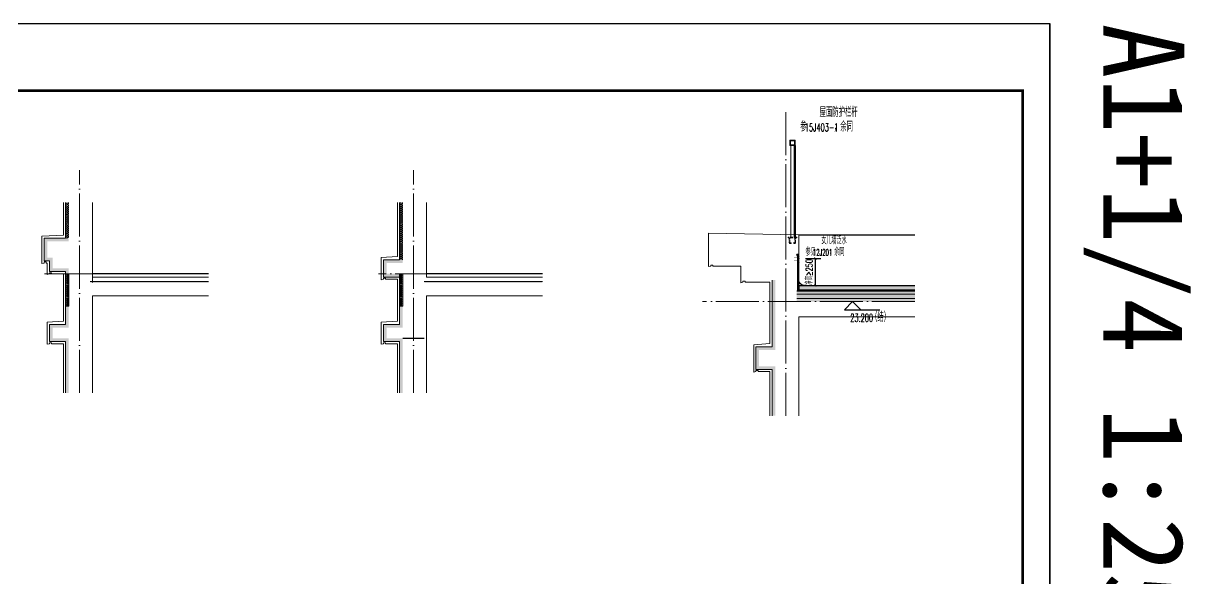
# Model space of a CAD drawing. Extents: x -518115 to 389031, y -231062 to 1628073.
# Drawn here: x 273743 to 284591, y -200553 to -195397 of the extents above; entities that cross this region are included whole.
import ezdxf
from ezdxf.xclip import XClip

# ---------------------------------------------------------------- set-up
doc = ezdxf.new("R2010")
doc.units = 0
doc.header["$LTSCALE"] = 1000
doc.header["$MEASUREMENT"] = 0
doc.header["$XCLIPFRAME"] = 0
doc.linetypes.add('DASH', pattern=[0.35, 0.25, -0.1])
doc.linetypes.add('DOTE', pattern=[2.42, 2, -0.2, 0.02, -0.2])
for name, color, linetype in [('3-屋面构造层', 157, 'Continuous'), ('DIM_ELEV', 3, 'Continuous'), ('DIM_IDEN', 67, 'Continuous'), ('PUB_TEXT', 4, 'Continuous'), ('Stair-栏杆', 142, 'Continuous'), ('SURFACE', 6, 'Continuous'), ('图框', 140, 'Continuous'), ('看线', 251, 'Continuous'), ('立面-看线', 251, 'Continuous')]:
    doc.layers.add(name, color=color, linetype=linetype)
for name, color, linetype, lineweight in [('DOTE', 19, 'DOTE', 9), ('PUB_HATCH', 8, 'Continuous', 9), ('内粉刷', 37, 'Continuous', 9), ('立面-栏杆', 105, 'Continuous', 15)]:
    doc.layers.add(name, color=color, linetype=linetype, lineweight=lineweight)
doc.layers.add('yichutu', color=7, linetype='Continuous', true_color=0xffffff, plot=False)
doc.styles.add('_TCH_DIM', font='SIMPLEX.shx', dxfattribs={"width": 0.7, "bigfont": 'GBCBIG.shx'})
doc.styles.add('_TCH_DIM_T3', font='SIMPLEX.shx', dxfattribs={"width": 0.494118, "bigfont": 'GBCBIG.shx'})
doc.styles.add('_TCH_LABEL', font='')
doc.styles.get('_TCH_LABEL').set_extended_font_data('SimHei')
doc.dimstyles.new('_TCH_ARCH&&20', dxfattribs={"dimtxt": 59.5, "dimasz": 20, "dimexe": 50, "dimexo": 60, "dimgap": 25.25, "dimtad": 1, "dimdec": 0, "dimzin": 0, "dimdsep": 46, "dimtxsty": '_TCH_DIM_T3', "dimblk": 'ARCHTICK', "dimcen": 0.09, "dimclrt": 7, "dimazin": 2, "dimtfac": 1, "dimtdec": 0, "dimtix": 1, "dimtmove": 2, "dimatfit": 3, "dimfxl": 1, "dimtolj": 1, "dimtzin": 0, "dimarcsym": 0})
pattern_1 = [(0, (-1438648.815, -468783.498), (16.66875, 9.623705), [11.1125, -22.225]), (120, (-1438648.815, -468783.498), (-16.66874801, 9.62370845), [11.1125, -22.225]), (60, (-1438648.815, -468783.498), (1.99e-06, 19.24741345), [-22.225, 11.1125])]
pattern_2 = [(0, (-1441752.31, -460083.498), (16.66875, 9.623705), [11.1125, -22.225]), (120, (-1441752.31, -460083.498), (-16.66874801, 9.62370845), [11.1125, -22.225]), (60, (-1441752.31, -460083.498), (1.99e-06, 19.24741345), [-22.225, 11.1125])]

# ---------------------------------------------------------------- blocks, each defined once
blk = doc.blocks.new('_ArchTick')
at = {"color": 0, "linetype": 'ByBlock', "const_width": 0.4}
blk.add_lwpolyline([(-0.5, -0.5), (0.5, 0.5)], dxfattribs=at)
blk = doc.blocks.new('*D345')
at = {"layer": 'Defpoints', "color": 0, "transparency": 16777216}
for p in [(280950, -197581), (281103, -197581), (280950, -197831)]:
    blk.add_point(p, dxfattribs=at)
at = {"layer": 'DIM_IDEN', "color": 0, "lineweight": -2, "transparency": 16777216}
for p, q in [((281010, -197581), (281153, -197581)), ((281103, -197831), (281103, -197581)), ((281010, -197831), (281153, -197831))]:
    blk.add_line(p, q, dxfattribs=at)
at = {"layer": 'DIM_IDEN', "color": 0, "lineweight": -2, "transparency": 16777216, "xscale": 20, "yscale": 20, "zscale": 20}
for p, rotation in [((281103, -197581), 90), ((281103, -197831), 270)]:
    blk.add_blockref('_ArchTick', p, dxfattribs=dict(at, rotation=rotation))
at = {"layer": 'DIM_IDEN', "color": 7, "transparency": 16777216, "insert": (281046, -197706), "char_height": 59.5, "attachment_point": 5, "rotation": 90, "style": '_TCH_DIM_T3'}
blk.add_mtext('\\A1;{\\W0.70588;净高≥250}', dxfattribs=at)
blk = doc.blocks.new('A$C05102146')
at = {"layer": 'PUB_TEXT', "style": '_TCH_DIM'}
for s, height, width, p in [('屋面防护栏杆', 84.4, 0.7, (227, 216)), ('参', 84.4, 0.7, (47, 81)), ('15J403-1', 74.4, 0.494118, (90, 81)), ('，余同', 84.4, 0.7, (360, 81))]:
    blk.add_text(s, height=height, dxfattribs=dict(at, width=width)).set_placement(p)
blk = doc.blocks.new('A$C40486AD2')
at = {"layer": 'PUB_TEXT', "style": '_TCH_DIM'}
for s, height, width, p in [('女儿墙泛水', 67.5, 0.7, (255, 115)), ('参见', 67.5, 0.7, (108, 8)), ('12J201', 59.5, 0.494118, (177, 8)), ('，余同', 67.5, 0.7, (328, 8))]:
    blk.add_text(s, height=height, dxfattribs=dict(at, width=width)).set_placement(p)
blk = doc.blocks.new('FGHFG4334GDFGDFFGGGGGGDFG4G')
at = {"layer": 'SURFACE', "const_width": 2.25}
for points in [[(47, 0), (0, 0)], [(47, -28), (0, -28)]]:
    blk.add_lwpolyline(points, dxfattribs=at)
at = {"layer": 'SURFACE', "const_width": 1.5}
blk.add_lwpolyline([(47, 17, -1), (47, 5), (47, -7, -1), (47, -19), (47, -37), (53, -48), (53, -73)], format="xyb", dxfattribs=at)
blk = doc.blocks.new('FGDGDGD')
at = {"layer": '3-屋面构造层'}
h = blk.add_hatch(dxfattribs=at)
h.set_pattern_fill('隔热材料01', color=256, scale=7.692308, style=0)
h.set_pattern_definition([(270, (9.5186, 433.228), (3.846153863, -7e-16), [0.385980771, -3.460173092]), (270, (6.637, 433.228), (3.846153863, -7e-16), [0.385980771, -3.460173092]), (90, (8.5996, 430.618), (-3.846153863, 2e-16), [0.385980771, -3.460173092]), (90, (7.556, 430.618), (-3.846153863, 2e-16), [0.385980771, -3.460173092]), (180, (10.002, 430), (-5e-16, -3.846153863), [3.848019248, 0.001865385]), (135, (8.9282, 430.193), (2e-16, 3.846144175), [0.328307694, -5.110980792]), (116.56505, (12.5422, 430.4251), (8.6793e-06, 3.8461487416), [0.215769232, -8.384500037]), (116.56505, (8.696, 430.4251), (8.6793e-06, 3.8461487416), [0.215769232, -8.384500037]), (153.43495, (13.1603, 430), (-8.679e-06, 3.846148742), [0.431538463, -8.168730805]), (153.43495, (9.3142, 430), (-8.679e-06, 3.846148742), [0.431538463, -8.168730805]), (63.43495, (12.4457, 431.0041), (-8.6793e-06, 3.8461487416), [2.054923086, -6.545346183]), (63.43495, (8.5996, 431.0041), (-8.6793e-06, 3.8461487416), [2.054923086, -6.545346183]), (116.56505, (13.3647, 433.228), (8.6793e-06, 3.8461487416), [0.215769232, -8.384500037]), (116.56505, (9.5186, 433.228), (8.6793e-06, 3.8461487416), [0.215769232, -8.384500037]), (135, (9.422, 433.421), (2e-16, 3.846144175), [0.328307694, -5.110980792]), (153.43495, (13.036, 433.6532), (-8.679e-06, 3.846148742), [0.431538463, -8.168730805]), (153.43495, (9.19, 433.6532), (-8.679e-06, 3.846148742), [0.431538463, -8.168730805]), (45, (6.7336, 433.421), (2e-16, 3.846144175), [0.328307694, -5.110980792]), (63.43495, (10.4833, 433.228), (-8.6793e-06, 3.8461487416), [0.215769232, -8.384500037]), (63.43495, (6.6371, 433.228), (-8.6793e-06, 3.8461487416), [0.215769232, -8.384500037]), (26.56505, (10.812, 433.6532), (8.679e-06, 3.846148742), [0.431538463, -8.168730805]), (26.56505, (6.9658, 433.6532), (8.679e-06, 3.846148742), [0.431538463, -8.168730805]), (116.56505, (11.4023, 431.0041), (8.6793e-06, 3.8461487416), [2.054923086, -6.545346183]), (116.56505, (7.5561, 431.0041), (8.6793e-06, 3.8461487416), [2.054923086, -6.545346183]), (45, (7.2275, 430.193), (2e-16, 3.846144175), [0.328307694, -5.110980792]), (63.43495, (11.3058, 430.4251), (-8.6793e-06, 3.8461487416), [0.215769232, -8.384500037]), (63.43495, (7.4596, 430.4251), (-8.6793e-06, 3.8461487416), [0.215769232, -8.384500037]), (26.56505, (10.6877, 430), (8.679e-06, 3.846148742), [0.431538463, -8.168730805]), (26.56505, (6.8415, 430), (8.679e-06, 3.846148742), [0.431538463, -8.168730805])])
edge = h.paths.add_edge_path()
edge.add_arc((682181, 585366), 9.23, 450, 540, ccw=False)
edge.add_line((682181, 585375), (682192, 585375))
edge.add_line((682192, 585375), (682192, 585366))
edge.add_line((682192, 585366), (682172, 585366))
h = blk.add_hatch(dxfattribs=at)
h.set_pattern_fill('混凝土', color=256, scale=5, angle=-1.1458, style=0)
h.set_pattern_definition([(48.854237, (-82751.966, -43707.863), (35.7930991, -3.8540962), [3.75, -41.25]), (353.854237, (-82751.966, -43707.863), (-6.1841378, 37.7408106), [3, -33]), (99.305637, (-82748.983, -43708.185), (29.6089874, 33.886691), [3.1870095, -35.0571056]), (45.038437, (-82751.766, -43697.865), (53.1858973, -9.3413237), [5.625, -61.875]), (95.489837, (-82747.334, -43698.644), (47.6977146, 47.7616795), [4.7805144, -52.58565]), (350.038437, (-82751.766, -43697.865), (47.6976773, 47.7617167), [4.5, -49.5]), (19.854237, (-82746.817, -43700.465), (29.4368469, -20.7237073), [3.75, -41.25]), (324.854237, (-82746.817, -43700.465), (12.8883392, 36.0069862), [3, -33]), (70.305637, (-82744.364, -43702.192), (42.3251977, 15.2832459), [3.1870095, -35.0571056]), (36.3542372, (-82751.966, -43707.863), (0.9406985, 16.62920733), [0, -32.6, 0, -33.5, 0, -33.125]), (6.3542372, (-82751.966, -43707.863), (13.54517982, 19.45362572), [0, -19.1, 0, -31.85, 0, -12.625]), (326.3542372, (-82763.114, -43707.64), (26.66323482, -1.66123381), [0, -12.5, 0, -39, 0, -51.75]), (316.3542372, (-82768.113, -43707.54), (29.2535633, 4.4211788), [0, -16.25, 0, -25.9, 0, -36.75])])
h.paths.add_polyline_path([(674875, 585046), (674875, 585086), (682172, 585086), (682172, 585046)])
h = blk.add_hatch(dxfattribs=at)
h.set_pattern_fill('焦渣矿渣', color=256, scale=4, angle=-1.1458, style=0)
h.set_pattern_definition([(358.8542372, (-82751.966, -43697.863), (8.27546507, 13.69326162), [1.6, -14.4]), (298.8542372, (-82751.966, -43697.863), (15.99644496, -0.32013217), [1.6, -14.4]), (238.8542372, (-82750.366, -43697.895), (7.72097989, -14.0133938), [1.6, -14.4]), (268.8542372, (-82745.567, -43697.991), (15.83683295, -8.3183365), [2.4, -11.456]), (268.8542372, (-82743.967, -43698.023), (15.83683295, -8.3183365), [2.4, -11.456]), (268.8542372, (-82742.368, -43698.055), (15.83683295, -8.3183365), [2.4, -11.456])])
h.paths.add_polyline_path([(674875, 585006), (674875, 585036), (682192, 585036), (682192, 585006)])
h = blk.add_hatch(dxfattribs=at)
h.set_pattern_fill('隔热材料03', color=256, scale=12.5, style=0)
h.set_pattern_definition([(113.578, (-500407.8114, 374696.8656), (-0.0086926214, 6.2699620763), [1.075, -0.5693125, 2.8375, -0.5693125, 1.075, -0.6825]), (66.42, (-500406.1744, 374696.8656), (2.727787851, 6.0425e-05), [1.075, -0.5693125, 2.840375, -0.5693125, 1.075, -0.6825]), (180, (-500406.1744, 374696.8656), (0, 6.25), [1.636625, -1.0910625]), (180, (-500407.538, 374702.4906), (0, 6.25), [1.636625, -1.0910625]), (90, (-500405.7427, 374697.8548), (2.72775, 2e-16), [0.52175, -5.72825]), (90, (-500407.1066, 374700.9798), (2.72775, 2e-16), [0.52175, -5.72825]), (90, (-500408.2427, 374697.8548), (2.72775, 2e-16), [0.52175, -5.72825]), (90, (-500409.6066, 374700.9798), (2.72775, 2e-16), [0.52175, -5.72825])])
edge = h.paths.add_edge_path()
edge.add_line((682178, 585086), (682178, 585050))
edge.add_arc((682172, 585050), 6.25, 270, 360, ccw=False)
edge.add_line((682172, 585044), (682172, 585086))
edge.add_line((682172, 585086), (682178, 585086))
h = blk.add_hatch(dxfattribs=at)
h.set_pattern_fill('加气混凝土', color=256, scale=5, style=0)
h.set_pattern_definition([(0, (-82734.266, -43726.163), (30, 60), [0, -60]), (0, (-82769.366, -43734.263), (30, 60), [0, -60]), (0, (-82749.866, -43734.863), (30, 60), [0, -60]), (0, (-82728.566, -43717.163), (30, 60), [0, -60]), (0, (-82753.466, -43737.863), (30, 60), [0, -60]), (0, (-82722.566, -43679.363), (30, 60), [0, -60]), (0, (-82740.866, -43684.163), (30, 60), [0, -60]), (0, (-82731.266, -43691.663), (30, 60), [0, -60]), (0, (-82780.166, -43692.863), (30, 60), [0, -60]), (0, (-82750.766, -43695.563), (30, 60), [0, -60]), (0, (-82762.166, -43710.863), (30, 60), [0, -60]), (0, (-82761.566, -43733.363), (30, 60), [0, -60]), (0, (-82739.066, -43735.763), (30, 60), [0, -60]), (0, (-82722.566, -43709.363), (30, 60), [0, -60]), (0, (-82778.666, -43718.663), (30, 60), [0, -60]), (0, (-82773.566, -43708.463), (30, 60), [0, -60]), (0, (-82750.166, -43712.663), (30, 60), [0, -60]), (0, (-82758.566, -43721.363), (30, 60), [0, -60]), (0, (-82763.366, -43701.563), (30, 60), [0, -60]), (0, (-82755.866, -43679.063), (30, 60), [0, -60]), (0, (-82776.266, -43731.263), (30, 60), [0, -60]), (0, (-82743.266, -43691.363), (30, 60), [0, -60]), (0, (-82771.166, -43690.463), (30, 60), [0, -60]), (0, (-82775.966, -43682.663), (30, 60), [0, -60]), (130.601294, (-82726.2516, -43698.149), (-149.999998343, 180.000000787), [2.6341554, -1103.7111]), (18.4349488, (-82730.537, -43697.006), (149.99999945, 59.99999956), [2.710524, -376.76279]), (90, (-82730.537, -43699.578), (30, 60), [2.5714284, -117.428565]), (161.565051, (-82727.966, -43700.435), (-150.000000755, 59.99999553), [2.710524, -376.76279]), (53.1301023, (-82727.966, -43700.435), (30.00000006, 59.99999997), [2.857143, -297.14285]), (135, (-82725.68, -43731.006), (-30.00000363, 59.99999594), [2.424366, -167.28126]), (45, (-82729.109, -43731.006), (29.9999998, 59.99999976), [2.424366, -167.28126]), (135, (-82727.394, -43732.72), (-30.00000363, 59.99999594), [2.424366, -167.28126]), (45, (-82727.394, -43732.72), (29.9999998, 59.99999976), [2.424366, -167.28126]), (116.565051, (-82754.537, -43690.72), (-5.2e-06, 119.9999967), [3.1943826, -63.88765]), (180, (-82755.966, -43687.863), (-30, 60), [3.4285716, -56.571425]), (63.434949, (-82760.823, -43690.72), (3e-07, 119.9999994), [3.1943826, -63.88765]), (116.565051, (-82759.394, -43693.58), (-5.2e-06, 119.9999967), [3.1943826, -63.88765]), (0, (-82759.394, -43693.58), (30, 60), [3.4285716, -56.571425]), (63.434949, (-82755.966, -43693.58), (3e-07, 119.9999994), [3.1943826, -63.88765]), (107.102728, (-82731.9658, -43711.0063), (-89.999996559, 300.000000484), [3.8861346, -1628.29025]), (143.972626, (-82733.1087, -43707.292), (-569.999992774, 419.999999525), [3.8861346, -812.202]), (180, (-82736.25, -43705.006), (-30, 60), [3.7142856, -56.28571]), (36.0273733, (-82743.1087, -43707.292), (569.999995788, 419.999995472), [3.8861346, -812.202]), (71.5650511, (-82744.252, -43710.721), (90.00000046, 299.99999948), [3.6140316, -375.85928]), (107.102728, (-82743.1087, -43714.4348), (-89.999996559, 300.000000484), [3.8861346, -1628.29025]), (143.972626, (-82739.966, -43716.7206), (-569.999992774, 419.999999525), [3.8861346, -812.202]), (0, (-82739.966, -43716.72), (30, 60), [3.7142856, -56.28571]), (36.0273733, (-82736.2516, -43716.7206), (569.999995788, 419.999995472), [3.8861346, -812.202]), (71.5650511, (-82733.109, -43714.435), (90.00000046, 299.99999948), [3.6140316, -375.85928]), (150.255118, (-82731.3944, -43683.006), (-90.000000213, 59.999999257), [2.303502, -481.43196]), (90, (-82733.394, -43684.15), (30, 60), [2.2857144, -117.714275]), (29.7448813, (-82733.3944, -43684.149), (90.000000053, 59.99999972), [2.303502, -481.43196]), (116.565051, (-82745.394, -43725.58), (-5.2e-06, 119.9999967), [3.1943826, -63.88765]), (168.690067, (-82746.823, -43722.7206), (-270.0000002, 59.999998494), [2.9137254, -608.96855]), (41.1859251, (-82751.9658, -43724.149), (749.999995456, 659.999994229), [3.0371844, -1272.5802]), (90, (-82751.966, -43727.006), (30, 60), [2.857143, -117.14285]), (138.814074, (-82749.68, -43729.0063), (-749.999986669, 660.000004204), [3.0371844, -1272.5802]), (16.6992442, (-82749.68, -43729.0063), (989.999992552, 299.999996858), [2.982945, -1249.85375]), (60.9453959, (-82746.823, -43728.149), (29.99999992, 59.999999469), [2.9416086, -1232.53395]), (109.983106, (-82770.5373, -43700.4348), (-150.000000565, 419.9999988885), [3.3442002, -1401.21975]), (155.556045, (-82771.68, -43697.292), (-390.0000014866, 179.99999626), [3.4522986, -1446.51315]), (24.4439547, (-82777.9658, -43697.292), (390.0000001945, 179.999999134), [3.4522986, -1446.51315]), (70.0168934, (-82779.1087, -43700.4348), (150.000000452, 419.999998958), [3.3442002, -1401.21975]), (109.983106, (-82777.9658, -43703.5777), (-150.000000565, 419.9999988885), [3.3442002, -1401.21975]), (160.016893, (-82774.823, -43704.7206), (-150.000000088, 59.999997267), [3.3442002, -698.93775]), (19.9831065, (-82774.823, -43704.7206), (149.999999176, 59.999999905), [3.3442002, -698.93775]), (70.0168934, (-82771.68, -43703.5777), (150.000000452, 419.999998958), [3.3442002, -1401.21975]), (122.005383, (-82748.2516, -43705.8634), (-30.000004026, 59.999996937), [2.6954232, -563.3434]), (18.4349488, (-82752.252, -43704.435), (149.99999945, 59.99999956), [2.710524, -376.76279]), (90, (-82752.252, -43707.006), (30, 60), [2.5714284, -117.428565]), (161.565051, (-82749.68, -43707.863), (-150.000000755, 59.99999553), [2.710524, -376.76279]), (54.4623222, (-82749.68, -43707.8634), (209.999999696, 299.99999955), [2.457807, -1029.82115]), (116.565051, (-82765.68, -43720.435), (-5.2e-06, 119.9999967), [3.1943826, -63.88765]), (180, (-82767.11, -43717.58), (-30, 60), [3.142857, -56.85714]), (59.0362434, (-82771.966, -43720.435), (30.000000098, 59.99999971), [3.3319728, -696.3822]), (120.963756, (-82770.2516, -43723.292), (-30.0000041, 59.999997245), [3.3319728, -696.3822]), (0, (-82770.25, -43723.29), (30, 60), [3.142857, -56.85714]), (63.434949, (-82767.11, -43723.29), (3e-07, 119.9999994), [3.1943826, -63.88765])])
h.paths.add_polyline_path([(682192, 584936), (674875, 584936), (674875, 584966), (682192, 584966)])
at = {"layer": '立面-看线'}
h = blk.add_hatch(dxfattribs=at)
h.set_pattern_fill('HONEY', color=256, scale=7)
h.set_pattern_definition([(0, (-799653.24, -415240.13), (16.66875, 9.623705), [11.1125, -22.225]), (120, (-799653.24, -415240.13), (-16.66874801, 9.62370845), [11.1125, -22.225]), (60, (-799653.24, -415240.13), (1.99e-06, 19.24741345), [-22.225, 11.1125])])
h.paths.add_polyline_path([(682192, 584966), (674875, 584966), (674875, 585006), (682192, 585006)])
at = {"layer": '3-屋面构造层'}
for p, q in [((682178, 585086), (674875, 585086)), ((682172, 585046), (674875, 585046)), ((682192, 585036), (674875, 585036)), ((682172, 585086), (682172, 585044))]:
    blk.add_line(p, q, dxfattribs=at)
at = {"layer": '3-屋面构造层', "color": 251, "linetype": 'DASH', "ltscale": 0.05, "true_color": 0x636466, "const_width": 2.5}
for points in [[(682057, 585043), (682172, 585043, 0.414214), (682179, 585050), (682179, 585366)], [(682057, 585039), (682172, 585039, 0.414214), (682183, 585050), (682183, 585366)]]:
    blk.add_lwpolyline(points, format="xyb", dxfattribs=at)
at = {"layer": '3-屋面构造层', "color": 251, "true_color": 0x636466}
for points in [[(682057, 585041), (682172, 585041, 0.414214), (682180, 585050), (682180, 585366)], [(682057, 585044), (682172, 585044, 0.414214), (682178, 585050), (682178, 585366)], [(682057, 585040), (682172, 585040, 0.414214), (682182, 585050), (682182, 585366), (682184, 585366), (682184, 585050, -0.414214), (682172, 585038), (682057, 585038)]]:
    blk.add_lwpolyline(points, format="xyb", dxfattribs=at)
at = {"layer": '3-屋面构造层', "ltscale": 0.8}
blk.add_lwpolyline([(682172, 585366, -0.414214), (682181, 585375), (682192, 585375), (682192, 585366), (682172, 585366)], format="xyb", dxfattribs=at)
at = {"layer": '3-屋面构造层', "color": 251, "linetype": 'DASH', "ltscale": 0.05, "true_color": 0x636466, "const_width": 2.5}
for points in [[(682043, 585039), (674875, 585039)], [(682057, 585043), (682043, 585039)]]:
    blk.add_lwpolyline(points, dxfattribs=at)
at = {"layer": '3-屋面构造层', "color": 251, "true_color": 0x636466}
for points in [[(682043, 585040), (674875, 585040)], [(674875, 585038), (682043, 585038)], [(682056, 585044), (682042, 585040)], [(682043, 585038), (682057, 585042)]]:
    blk.add_lwpolyline(points, dxfattribs=at)
at = {"layer": '3-屋面构造层'}
blk.add_arc((682122, 585136), 50, 270, 360, dxfattribs=at)
at = {"layer": 'PUB_HATCH', "color": 215, "true_color": 0xa953a0}
for p, q in [((682192, 585006), (674875, 585006)), ((682192, 584966), (674875, 584966))]:
    blk.add_line(p, q, dxfattribs=at)
at = {"layer": '3-屋面构造层', "color": 1, "xscale": -1}
blk.add_blockref('FGHFG4334GDFGDFFGGGGGGDFG4G', (682218, 585349), dxfattribs=at)
blk = doc.blocks.new('FGHFGFD')
at = {"layer": '立面-栏杆'}
for p, q in [((542634, 108636), (542634, 109486)), ((542664, 109486), (542664, 108636))]:
    blk.add_line(p, q, dxfattribs=at)
at = {"layer": '立面-栏杆', "linetype": 'DASH', "ltscale": 0.1}
for p, q in [((542689, 108636), (542609, 108636)), ((542609, 108636), (542609, 108629)), ((542609, 108629), (542619, 108629)), ((542619, 108629), (542619, 108585)), ((542626, 108629), (542671, 108629)), ((542626, 108585), (542626, 108629)), ((542671, 108629), (542671, 108585)), ((542678, 108629), (542689, 108629)), ((542678, 108585), (542678, 108629)), ((542689, 108629), (542689, 108636)), ((542634, 108583), (542628, 108583)), ((542628, 108576), (542634, 108576)), ((542636, 108579), (542636, 108581)), ((542661, 108581), (542661, 108579)), ((542669, 108583), (542664, 108583)), ((542664, 108576), (542669, 108576))]:
    blk.add_line(p, q, dxfattribs=at)
at = {"layer": '立面-栏杆'}
for points in [[(542674, 109536), (542624, 109536), (542624, 109486), (542674, 109486)], [(542668, 109530), (542630, 109530), (542630, 109492), (542668, 109492)]]:
    blk.add_lwpolyline(points, close=True, dxfattribs=at)
at = {"layer": '立面-栏杆', "linetype": 'DASH', "ltscale": 0.1}
for centre, major_axis, start_param, end_param in [((542628, 108585), (6.36, 6.36), 2.356194, 3.926991), ((542628, 108585), (1.27, 1.27), 2.356194, 3.926991), ((542634, 108581), (1.91, 1.91), 5.497787, 7.068583), ((542634, 108579), (1.91, 1.91), 3.926991, 5.497787), ((542664, 108581), (1.91, 1.91), 0.785398, 2.356194), ((542666, 108581), (3.53, 3.53), 2.748894, 3.534292), ((542669, 108585), (-6.36, 6.36), 2.356194, 3.926991), ((542669, 108585), (-1.27, 1.27), 2.356194, 3.926991)]:
    blk.add_ellipse(centre, major_axis=major_axis, ratio=1, start_param=start_param, end_param=end_param, dxfattribs=at)
blk = doc.blocks.new('GFDDDDRG')
at = {"layer": '图框'}
blk.add_lwpolyline([(923310, -107437), (923310, -159999), (893610, -159999), (893610, -107437)], close=True, dxfattribs=at)
blk.add_lwpolyline([(923310, -107437), (923310, -159999), (893610, -159999), (893610, -107437)], close=True, dxfattribs=at)
at = {"layer": '图框', "const_width": 50}
blk.add_lwpolyline([(894110, -159499), (922810, -159499), (922810, -108687), (894110, -108687)], close=True, dxfattribs=at)
blk = doc.blocks.new('yct-1051-594-26275-14850-25-1002.0')
at = {"layer": 'yichutu', "color": 7, "true_color": 0xffffff}
blk.add_lwpolyline([(0, 0), (0, 14850), (26275, 14850), (26275, 0)], close=True, dxfattribs=at)
at = {"layer": 'yichutu', "color": 7, "true_color": 0xffffff, "style": '_TCH_LABEL'}
blk.add_text('A1+1/4 1:25', height=750, dxfattribs=at).set_placement((0, 15350))
blk = doc.blocks.new('VDVDXAXFSFFX')
at = {"layer": 'PUB_HATCH'}
h = blk.add_hatch(dxfattribs=at)
h.set_pattern_fill('DOTS', color=251, scale=2, style=0)
h.set_pattern_definition([(0, (924712.4965, -148185.593), (1.5875, 3.175), [0, -3.175])])
h.paths.add_polyline_path([(924682, -148186), (924712, -148186), (924712, -147936), (924712, -147886), (924712, -147886), (924712, -147886), (924682, -147886)])
at = {"layer": 'PUB_HATCH', "color": 5}
blk.add_lwpolyline([(924712, -147886), (924682, -147886), (924682, -148186), (924712, -148186)], close=True, dxfattribs=at)

msp = doc.modelspace()

# ---------------------------------------------------------------- hatches: boundary and pattern name
at = {"layer": 'PUB_HATCH'}
h = msp.add_hatch(dxfattribs=at)
h.set_pattern_fill('HONEY', color=256, scale=8, style=0)
h.set_pattern_definition([(0, (325805.679, -245895.49), (19.05, 10.99852), [12.7, -25.4]), (120, (325805.679, -245895.49), (-19.0499977, 10.998524), [12.7, -25.4]), (60, (325805.679, -245895.49), (2.3e-06, 21.997044), [-25.4, 12.7])])
h.paths.add_polyline_path([(280700.2, -199041.1), (280730.2, -199041.1), (280730.2, -198581), (280580.2, -198581), (280580.2, -198431), (280730.2, -198431), (280730.2, -197781), (280700.2, -197781), (280700.2, -198401), (280550.2, -198401), (280550.2, -198611), (280550.2, -198611), (280700.2, -198611)])
at = {"layer": 'Stair-栏杆'}
h = msp.add_hatch(dxfattribs=at)
h.set_pattern_fill('水域', color=5, scale=5)
h.set_pattern_definition([(0, (-261758.661, -306017.109), (0, 10.23622015), [1.2795276, -8.956693]), (26.5650512, (-261757.382, -306017.109), (10.236220737, 9.4e-08), [1.4305551, -21.458329]), (333.4349488, (-261749.7047, -306016.4693), (10.23622078, -4e-09), [1.4305551, -21.458329]), (45, (-261756.1024, -306016.469), (0, 10.2362206), [1.80952525, -12.666676]), (135, (-261749.705, -306016.469), (-10.2362206, 1e-15), [1.80952525, -12.666676]), (26.5650512, (-261754.823, -306015.19), (10.236220737, 9.4e-08), [1.4305551, -21.458329]), (333.4349488, (-261752.264, -306014.55), (10.23622078, -4e-09), [1.4305551, -21.458329]), (0, (-261753.543, -306014.55), (0, 10.23622015), [1.2795276, -8.956693])])
h.paths.add_polyline_path([(280905.2, -196531), (280905.2, -197381), (280915.2, -197381), (280915.2, -196531)])
at = {"layer": '立面-看线'}
h = msp.add_hatch(dxfattribs=at)
h.set_pattern_fill('HONEY', color=256, scale=7)
h.set_pattern_definition(pattern_2)
h.paths.add_polyline_path([(274165.4, -197059), (274135.4, -197059), (274135.4, -197392.6), (274165.4, -197392.6)])
h = msp.add_hatch(dxfattribs=at)
h.set_pattern_fill('HONEY', color=256, scale=7)
h.set_pattern_definition(pattern_1)
h.paths.add_polyline_path([(277268.9, -197059), (277238.9, -197059), (277238.9, -197592.6), (277268.9, -197592.6)])
h = msp.add_hatch(dxfattribs=at)
h.set_pattern_fill('HONEY', color=256, scale=7)
h.set_pattern_definition(pattern_2)
h.paths.add_polyline_path([(273935.4, -197392.6), (273935.4, -197602.6), (273985.4, -197602.6), (273985.4, -197702.6), (274135.4, -197702.6), (274135.4, -198192.6), (273985.4, -198192.6), (273985.4, -198352.6), (274135.4, -198352.6), (274135.4, -198829.1), (274165.4, -198829.1), (274165.4, -198322.6), (274015.4, -198322.6), (274015.4, -198222.6), (274165.4, -198222.6), (274165.4, -197672.6), (274015.4, -197672.6), (274015.4, -197572.6), (273965.4, -197572.6), (273965.4, -197422.6), (274165.4, -197422.6), (274165.4, -197392.6)])
h = msp.add_hatch(dxfattribs=at)
h.set_pattern_fill('HONEY', color=256, scale=7)
h.set_pattern_definition(pattern_1)
h.paths.add_polyline_path([(277268.9, -198829.1), (277268.9, -198322.6), (277118.9, -198322.6), (277118.9, -198222.6), (277268.9, -198222.6), (277268.9, -197722.6), (277118.9, -197722.6), (277118.9, -197622.6), (277268.9, -197622.6), (277268.9, -197592.6), (277088.9, -197592.6), (277088.9, -197752.6), (277238.9, -197752.6), (277238.9, -198192.6), (277088.9, -198192.6), (277088.9, -198352.6), (277238.9, -198352.6), (277238.9, -198829.1)])
h = msp.add_hatch(dxfattribs=at)
h.set_pattern_fill('HONEY', color=256, scale=7)
h.set_pattern_definition([(0, (-526983.847, -583169.581), (16.66875, 9.623705), [11.1125, -22.225]), (120, (-526983.847, -583169.581), (-16.66874801, 9.62370845), [11.1125, -22.225]), (60, (-526983.847, -583169.581), (1.99e-06, 19.24741345), [-22.225, 11.1125])])
h.paths.add_polyline_path([(275463.9, -197792.6), (274365.4, -197792.6), (274365.4, -197807.6), (275463.9, -197807.6)])
h = msp.add_hatch(dxfattribs=at)
h.set_pattern_fill('HONEY', color=256, scale=7)
h.set_pattern_definition([(0, (-523880.351, -583169.581), (16.66875, 9.623705), [11.1125, -22.225]), (120, (-523880.351, -583169.581), (-16.66874801, 9.62370845), [11.1125, -22.225]), (60, (-523880.351, -583169.581), (1.99e-06, 19.24741345), [-22.225, 11.1125])])
h.paths.add_polyline_path([(278567.4, -197792.6), (277468.9, -197792.6), (277468.9, -197807.6), (278567.4, -197807.6)])

# ---------------------------------------------------------------- linework, layer by layer
msp.add_line((277468.9, -198322.6), (277268.9, -198322.6))
at = {"layer": 'DIM_ELEV', "color": 3}
for p, q in [((281449.4, -197981), (281374.4, -198056)), ((281374.4, -198056), (281702.4, -198056)), ((281449.4, -197981), (281524.4, -198056))]:
    msp.add_line(p, q, dxfattribs=at)
at = {"layer": 'DOTE', "linetype": 'DOTE', "ltscale": 0.2}
for p, q in [((280830.2, -199041.1), (280830.2, -196201)), ((274265.4, -198829.1), (274265.4, -196759)), ((277368.9, -198829.1), (277368.9, -196759)), ((275463.9, -197722.6), (273940.8, -197722.6)), ((278567.4, -197722.6), (277044.3, -197722.6)), ((282028.7, -197981), (280055.6, -197981))]:
    msp.add_line(p, q, dxfattribs=at)
at = {"layer": 'PUB_HATCH', "color": 215, "true_color": 0xa953a0}
for p, q in [((274365.4, -197792.6), (275463.9, -197792.6)), ((277468.9, -197792.6), (278567.4, -197792.6))]:
    msp.add_line(p, q, dxfattribs=at)
for points in [[(274135.4, -197392.6), (274135.4, -197059)], [(277238.9, -197592.6), (277238.9, -197059)], [(274135.4, -198829.1), (274135.4, -198352.6), (273985.4, -198352.6), (273985.4, -198192.6), (274135.4, -198192.6), (274135.4, -197702.6), (273985.4, -197702.6), (273985.4, -197602.6), (273935.4, -197602.6), (273935.4, -197392.6), (274135.4, -197392.6)], [(277238.9, -198829.1), (277238.9, -198352.6), (277088.9, -198352.6), (277088.9, -198192.6), (277238.9, -198192.6), (277238.9, -197752.6), (277088.9, -197752.6), (277088.9, -197592.6), (277238.9, -197592.6)], [(280700.2, -197781), (280700.2, -198401), (280550.2, -198401), (280550.2, -198611), (280700.2, -198611), (280700.2, -199041.1)]]:
    msp.add_lwpolyline(points, dxfattribs=at)
at = {"layer": 'Stair-栏杆', "color": 5}
msp.add_lwpolyline([(280915.2, -196531), (280915.2, -196531), (280915.2, -197381), (280915.2, -197381)], close=True, dxfattribs=at)
at = {"layer": '内粉刷'}
for points in [[(274115.4, -197362.6), (274115.4, -197059)], [(274385.4, -197059), (274385.4, -197802.6)], [(277218.9, -197562.6), (277218.9, -197059)], [(277488.9, -197059), (277488.9, -197752.6)], [(274115.4, -197362.6), (273915.4, -197372.6), (273915.4, -197622.6)], [(280950.2, -197831), (280950.2, -197361), (280110.2, -197346), (280110.2, -197651)], [(273955.4, -197622.6), (273955.4, -197612.6), (273935.4, -197612.6), (273935.4, -197622.6), (273915.4, -197627.6), (273915.4, -197622.6)], [(273955.4, -197622.6), (273965.4, -197622.6), (273965.4, -197722.6)], [(277218.9, -197562.6), (277068.9, -197572.6), (277068.9, -197772.6)], [(280150.2, -197651), (280150.2, -197641), (280130.2, -197641), (280130.2, -197651), (280110.2, -197656), (280110.2, -197651)], [(274005.4, -197722.6), (274005.4, -197712.6), (273985.4, -197712.6), (273985.4, -197722.6), (273965.4, -197727.6), (273965.4, -197722.6)], [(274005.4, -197722.6), (274115.4, -197722.6), (274115.4, -198162.6), (273965.4, -198172.6), (273965.4, -198372.6)], [(275463.9, -197752.6), (274385.4, -197752.6)], [(278567.4, -197752.6), (277488.9, -197752.6)], [(280130.2, -197651), (280130.2, -197651)], [(280150.2, -197651), (280410.2, -197651), (280410.2, -197801)], [(277108.9, -197772.6), (277108.9, -197762.6), (277088.9, -197762.6), (277088.9, -197772.6), (277068.9, -197777.6), (277068.9, -197772.6)], [(277108.9, -197772.6), (277218.9, -197772.6), (277218.9, -198162.6), (277068.9, -198172.6), (277068.9, -198372.6)], [(280450.2, -197801), (280450.2, -197791), (280430.2, -197791), (280430.2, -197801), (280410.2, -197806), (280410.2, -197801)], [(280450.2, -197801), (280680.2, -197801), (280680.2, -198371), (280530.2, -198381), (280530.2, -198631)], [(274385.4, -198829.1), (274385.4, -197927.6), (275463.9, -197927.6)], [(277488.9, -198829.1), (277488.9, -197927.6), (278567.4, -197927.6)], [(280950.2, -199041.1), (280950.2, -198121), (282028.7, -198121)], [(274005.4, -198372.6), (274005.4, -198362.6), (273985.4, -198362.6), (273985.4, -198372.6), (273965.4, -198377.6), (273965.4, -198372.6)], [(274115.4, -198829.1), (274115.4, -198372.6), (274005.4, -198372.6)], [(277108.9, -198372.6), (277108.9, -198362.6), (277088.9, -198362.6), (277088.9, -198372.6), (277068.9, -198377.6), (277068.9, -198372.6)], [(277088.9, -198372.6), (277088.9, -198372.6)], [(277218.9, -198829.1), (277218.9, -198372.6), (277108.9, -198372.6)], [(280570.2, -198631), (280570.2, -198621), (280550.2, -198621), (280550.2, -198631), (280530.2, -198636), (280530.2, -198631)], [(280570.2, -198631), (280680.2, -198631), (280680.2, -199041.1)]]:
    msp.add_lwpolyline(points, dxfattribs=at)
at = {"layer": '看线', "color": 252}
msp.add_line((280950.2, -197361), (282028.7, -197361), dxfattribs=at)
at = {"layer": '看线', "color": 32}
for points in [[(275463.9, -197722.6), (274385.4, -197722.6)], [(278567.4, -197722.6), (277488.9, -197722.6)]]:
    msp.add_lwpolyline(points, dxfattribs=at)

# ---------------------------------------------------------------- block references
at = {"xscale": 0.5, "yscale": 0.5, "zscale": 0.5}
msp.add_blockref('GFDDDDRG', (-178374.4, -141678.5), dxfattribs=at)
for name, p in [('A$C05102146', (280915.2, -196481)), ('FGHFGFD', (-261758.7, -306017.1)), ('A$C40486AD2', (280903.7, -197562.2)), ('VDVDXAXFSFFX', (-650547.1, -49837)), ('VDVDXAXFSFFX', (-647443.6, -49837))]:
    msp.add_blockref(name, p)
ref = msp.add_blockref('FGDGDGD', (963121.7, -782917.2), dxfattribs=dict(xscale=-1))
XClip(ref).set_block_clipping_path([(681093.0416793403, 584936.1769558351), (682291.5665918037, 585389.8130026824)])
at = {"layer": 'yichutu', "rotation": 270}
msp.add_blockref('yct-1051-594-26275-14850-25-1002.0', (268430.5, -195397), dxfattribs=at)

# ---------------------------------------------------------------- texts
at = {"layer": 'DIM_ELEV', "color": 7, "style": '_TCH_DIM'}
for s, height, width, p in [('（结）', 84.4, 0.7, (281620.3, -198168.5)), ('23.200', 74.38, 0.494118, (281427.8, -198168.5))]:
    msp.add_text(s, height=height, dxfattribs=dict(at, width=width)).set_placement(p)

# ---------------------------------------------------------------- dimensions: what is measured, and where the dimension line sits
at = {"layer": 'DIM_IDEN'}
dim = msp.add_aligned_dim(p1=(280950.2, -197831), p2=(280950.2, -197581), distance=-152.5, text='{\\W0.70588;净高≥250}', dimstyle='_TCH_ARCH&&20', dxfattribs=at)
dim.commit()
dim.dimension.update_dxf_attribs({"geometry": '*D345', "text_midpoint": (281046, -197706)})

doc.saveas('drawing.dxf')
